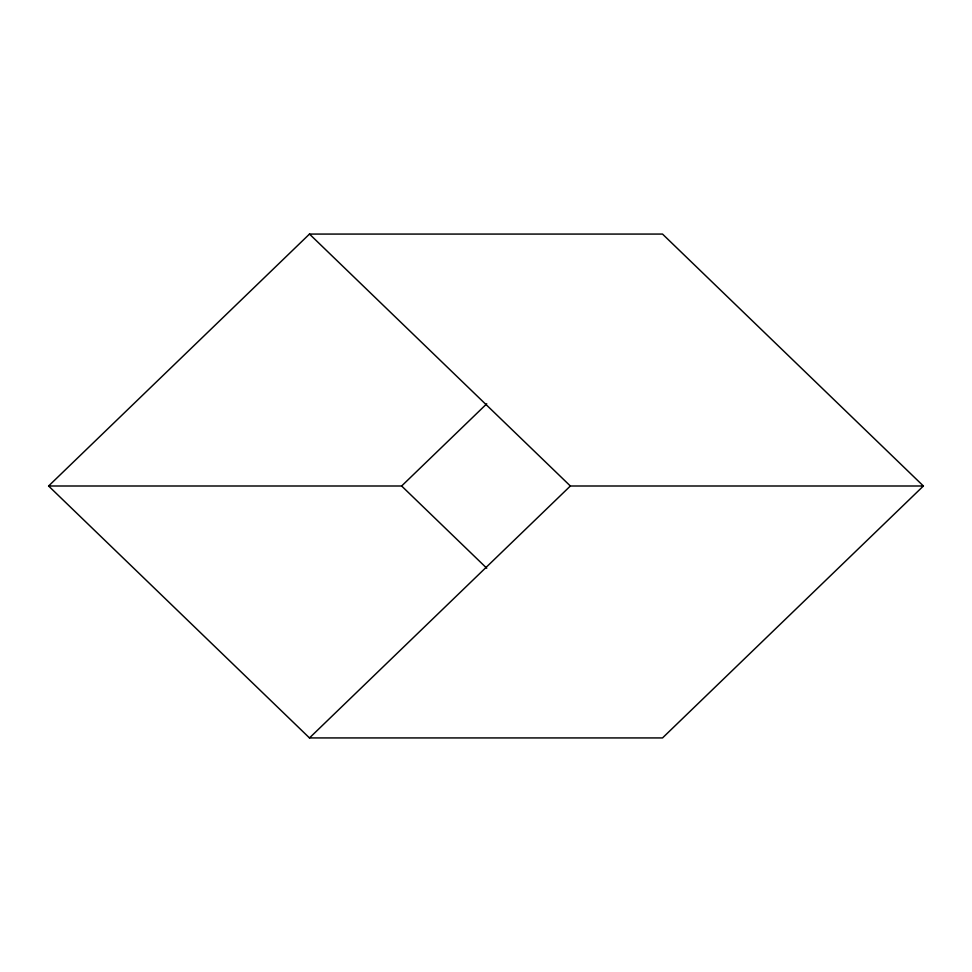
<?xml version="1.0" encoding="UTF-8"?>
<svg xmlns="http://www.w3.org/2000/svg" width="972" height="972" viewBox="0 0 972 972"><rect width="100%" height="100%" fill="white"/><g stroke="black" fill="none" stroke-linecap="round" stroke-linejoin="round"><path stroke-width="1.46" d="M48.6 486L309.485 234.07L662.515 234.07L923.4 486L662.515 737.93L309.485 737.93L48.6 486L401.63 486L486.765 403.781M309.485 737.93L570.37 486L923.4 486M309.485 234.07L570.37 486M401.63 486L486.765 568.219"/></g></svg>
